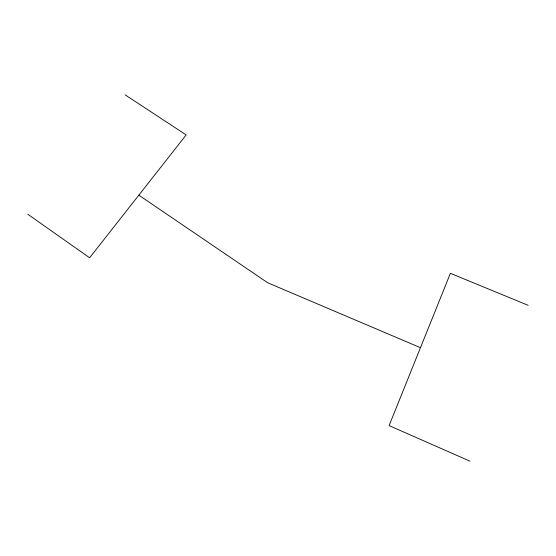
<?xml version="1.0" encoding="UTF-8"?>
<svg xmlns="http://www.w3.org/2000/svg" width="556" height="556" viewBox="0 0 556 556"><rect width="100%" height="100%" fill="white"/><g stroke="black" fill="none" stroke-linecap="round" stroke-linejoin="round"><path stroke-width="0.83" d="M528.2 305.32L450.388 273.33L389.103 425.611L469.889 461.132M420.461 347.688L267.721 282.782L138.833 195.163M125.169 94.867L186.17 134.913L89.627 257.789L27.8 214.227"/></g></svg>
